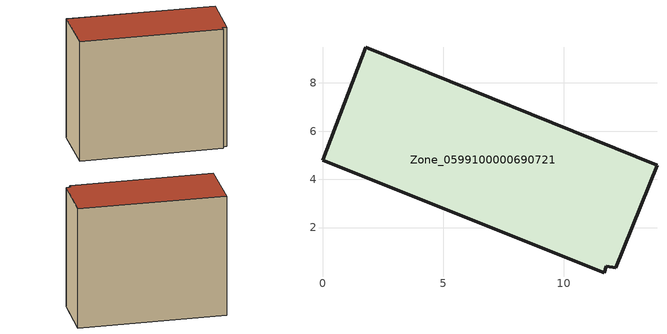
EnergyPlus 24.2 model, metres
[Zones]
Zone_0599100000690721
 floor ground (C_G): 12.16,0.33 11.77,0.4 11.69,0.13 0,4.78 1.79,9.47 13.88,4.59 z0
 wall outside (C_F): 13.88,4.59 1.79,9.47 0,4.78 11.69,0.13 11.77,0.4 12.16,0.33 13.88,4.59 z0:11.14
 roof outside (C_R): 11.77,0.4 12.16,0.33 13.88,4.59 1.79,9.47 0,4.78 11.69,0.13 z11.14
[BUILDING]
Pand.0599100000690721: North Axis=0; Terrain=City; Loads Convergence Tolerance Value=0.04; Temperature Convergence Tolerance Value=0.4; Solar Distribution=FullExterior; Maximum Number of Warmup Days=25; Minimum Number of Warmup Days=1
[Site:Location]
Rotterdam.The.Hague.AP_ZH_NLD Design_Conditions: Latitude=51.96; Longitude=4.45; Time Zone=1; Elevation=-4.5
[SITE:GROUNDTEMPERATURE:BUILDINGSURFACE]
18, 18, 18, 18, 18, 18, 18, 18, 18, 18, 18, 18
[MATERIAL] Thermal Absorptance=0.9; Solar Absorptance=0.7; Visible Absorptance=0.7
Name | Roughness | Thickness | Conductivity | Density | Specific Heat
G.TI.1946 | MediumSmooth | 0.15 | 1 | 540 | 1210
F.TI.1946 | Rough | 0.3 | 0.857143 | 1920 | 840
R.TI.1946 | MediumRough | 0.2 | 0.1 | 1500 | 1000
[CONSTRUCTION]
C_G: G.TI.1946
C_F: F.TI.1946
C_R: R.TI.1946
[ZONE]
Zone_0599100000690721: Type=1; Multiplier=1; Ceiling Height=Autocalculate; Volume=Autocalculate; Floor Area=autocalculate; Part of Total Floor Area=Yes
[ZONEINFILTRATION:DESIGNFLOWRATE]
Infil_Zone_0599100000690721: Zone or ZoneList or Space or SpaceList=Zone_0599100000690721; Schedule=AlwaysOn; Design Flow Rate Calculation Method=Flow/Area; Flow Rate per Floor Area=0.003; Constant Term Coefficient=1; Temperature Term Coefficient=0; Velocity Term Coefficient=0; Velocity Squared Term Coefficient=0
[HVACTEMPLATE:ZONE:IDEALLOADSAIRSYSTEM]
Zone_0599100000690721: Maximum Heating Supply Air Temperature=50; Minimum Cooling Supply Air Temperature=13; Maximum Heating Supply Air Humidity Ratio=0.0156; Minimum Cooling Supply Air Humidity Ratio=0.0077; Heating Limit=NoLimit; Cooling Limit=NoLimit; Dehumidification Control Type=ConstantSensibleHeatRatio; Cooling Sensible Heat Ratio=0.7; Dehumidification Setpoint=60; Humidification Control Type=None; Humidification Setpoint=30; Outdoor Air Method=None; Outdoor Air Flow Rate per Person=0.00944; Outdoor Air Flow Rate per Zone Floor Area=0; Outdoor Air Flow Rate per Zone=0; Demand Controlled Ventilation Type=None; Outdoor Air Economizer Type=NoEconomizer; Heat Recovery Type=None; Sensible Heat Recovery Effectiveness=0.7; Latent Heat Recovery Effectiveness=0.65
[ZONECONTROL:THERMOSTAT]
ThermostatControl_Zone_0599100000690721: Zone or ZoneList=Zone_0599100000690721; Control Type Schedule=DualSetpointControlType; Control 1=Thermostat_Zone_0599100000690721; Temperature Difference Between Cutout And Setpoint=0
[THERMOSTATSETPOINT:DUALSETPOINT]
Thermostat_Zone_0599100000690721: Heating Setpoint Temperature Schedule=HeatingSetpoint_Zone_0599100000690721; Cooling Setpoint Temperature Schedule=CoolingSetpoint_Zone_0599100000690721
[SCHEDULE:COMPACT]
HeatingSetpoint_Zone_0599100000690721: Through: 12/31, For: AllDays, Until: 24:00, 21
CoolingSetpoint_Zone_0599100000690721: Through: 12/31, For: AllDays, Until: 24:00, 24
DualSetpointControlType: Through: 12/31, For: AllDays, Until: 24:00, 4
AlwaysOn: Through: 12/31, For: AllDays, Until: 24:00, 1
